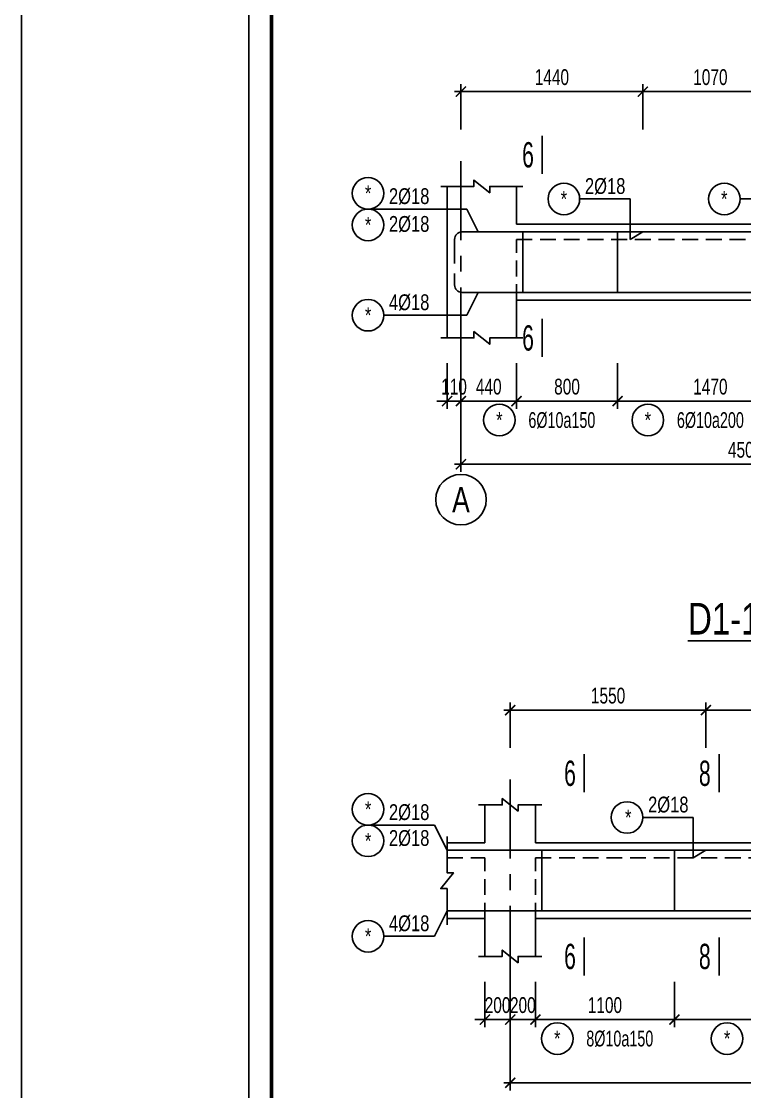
# Model space of a CAD drawing. Header units: millimetres. Extents: x -25284 to 100333, y 0 to 76881.
# Drawn here: x 0 to 5726, y 57850 to 66321 of the extents above; entities that cross this region are included whole.
import ezdxf
from ezdxf.enums import TextEntityAlignment as Align

# ---------------------------------------------------------------- set-up
doc = ezdxf.new("R2010")
doc.units = ezdxf.units.MM
doc.header["$LTSCALE"] = 500
doc.header["$MEASUREMENT"] = 0
doc.linetypes.add('CENTER', pattern=[2, 1.25, -0.25, 0.25, -0.25])
doc.linetypes.add('HIDDEN', pattern=[0.375, 0.25, -0.125])
for name, color, linetype in [('CDC-KHUNGTEN', 7, 'Continuous'), ('KCS_AXIS', 5, 'CENTER'), ('KCS_BORDER', 3, 'Continuous'), ('KCS_CHI', 1, 'Continuous'), ('KCS_DIM', 1, 'Continuous'), ('KCS_HIDDEN', 8, 'HIDDEN'), ('KCS_STEEL', 4, 'Continuous'), ('KCS_TEXT', 2, 'Continuous'), ('KCS_TEXT_TCK', 3, 'Continuous'), ('KCS_TEXT_TK', 2, 'Continuous'), ('KCS_TEXT_TMC', 4, 'Continuous')]:
    doc.layers.add(name, color=color, linetype=linetype)
doc.styles.add('KCS_BIGTEXT', font='arial.ttf', dxfattribs={"width": 0.75})
doc.styles.add('KCS_SMTEXT', font='arial.ttf', dxfattribs={"width": 0.7})
doc.dimstyles.new('KCS_DIM50', dxfattribs={"dimscale": 50, "dimtxt": 2.5, "dimasz": 1.6, "dimexe": 1.2, "dimexo": 0, "dimgap": 1, "dimtad": 1, "dimdec": 0, "dimzin": 0, "dimdsep": 46, "dimtxsty": 'KCS_SMTEXT', "dimblk": 'ARCHTICK', "dimcen": 0, "dimdle": 1, "dimclrd": 256, "dimclre": 256, "dimclrt": 2, "dimadec": 0, "dimazin": 0, "dimtfac": 1, "dimtdec": 0, "dimtix": 1, "dimtmove": 2, "dimatfit": 3, "dimfxl": 1, "dimtolj": 1, "dimtzin": 0, "dimarcsym": 0})

# ---------------------------------------------------------------- blocks, each defined once
blk = doc.blocks.new('_ArchTick')
at = {"color": 0, "linetype": 'ByBlock', "const_width": 0.15}
blk.add_lwpolyline([(-0.5, -0.5), (0.5, 0.5)], dxfattribs=at)
blk = doc.blocks.new('*D209')
at = {"layer": 'Defpoints', "color": 0, "transparency": 16777216}
for p in [(4720.3, 63615.6), (6190.3, 63615.6), (6190.3, 63315.6)]:
    blk.add_point(p, dxfattribs=at)
at = {"layer": 'KCS_DIM', "lineweight": -2, "transparency": 16777216}
for p, q in [((4720.3, 63615.6), (4720.3, 63255.6)), ((6190.3, 63615.6), (6190.3, 63255.6)), ((4670.3, 63315.6), (6240.3, 63315.6))]:
    blk.add_line(p, q, dxfattribs=at)
at = {"layer": 'KCS_DIM', "lineweight": -2, "transparency": 16777216, "xscale": 80, "yscale": 80, "zscale": 80, "rotation": 180}
blk.add_blockref('_ArchTick', (4720.3, 63315.6), dxfattribs=at)
at = {"layer": 'KCS_DIM', "lineweight": -2, "transparency": 16777216, "xscale": 80, "yscale": 80, "zscale": 80}
blk.add_blockref('_ArchTick', (6190.3, 63315.6), dxfattribs=at)
at = {"layer": 'KCS_DIM', "color": 2, "transparency": 16777216, "insert": (5455.3, 63429.4), "char_height": 125, "attachment_point": 5, "style": 'KCS_SMTEXT'}
blk.add_mtext('\\A1;1470', dxfattribs=at)
blk = doc.blocks.new('*D210')
at = {"layer": 'Defpoints', "color": 0, "transparency": 16777216}
for p in [(3920.3, 63615.6), (4720.3, 63615.6), (4720.3, 63315.6)]:
    blk.add_point(p, dxfattribs=at)
at = {"layer": 'KCS_DIM', "lineweight": -2, "transparency": 16777216}
for p, q in [((3920.3, 63615.6), (3920.3, 63255.6)), ((4720.3, 63615.6), (4720.3, 63255.6)), ((3870.3, 63315.6), (4770.3, 63315.6))]:
    blk.add_line(p, q, dxfattribs=at)
at = {"layer": 'KCS_DIM', "lineweight": -2, "transparency": 16777216, "xscale": 80, "yscale": 80, "zscale": 80, "rotation": 180}
blk.add_blockref('_ArchTick', (3920.3, 63315.6), dxfattribs=at)
at = {"layer": 'KCS_DIM', "lineweight": -2, "transparency": 16777216, "xscale": 80, "yscale": 80, "zscale": 80}
blk.add_blockref('_ArchTick', (4720.3, 63315.6), dxfattribs=at)
at = {"layer": 'KCS_DIM', "color": 2, "transparency": 16777216, "insert": (4320.3, 63429.4), "char_height": 125, "attachment_point": 5, "style": 'KCS_SMTEXT'}
blk.add_mtext('\\A1;800', dxfattribs=at)
blk = doc.blocks.new('*D236')
at = {"layer": 'Defpoints', "color": 0, "transparency": 16777216}
for p in [(5990.3, 65765.6), (4920.3, 65465.6), (5990.3, 65465.6)]:
    blk.add_point(p, dxfattribs=at)
at = {"layer": 'KCS_DIM', "lineweight": -2, "transparency": 16777216}
for p, q in [((4870.3, 65765.6), (6040.3, 65765.6)), ((4920.3, 65465.6), (4920.3, 65825.6)), ((5990.3, 65465.6), (5990.3, 65825.6))]:
    blk.add_line(p, q, dxfattribs=at)
at = {"layer": 'KCS_DIM', "lineweight": -2, "transparency": 16777216, "xscale": 80, "yscale": 80, "zscale": 80, "rotation": 180}
blk.add_blockref('_ArchTick', (4920.3, 65765.6), dxfattribs=at)
at = {"layer": 'KCS_DIM', "lineweight": -2, "transparency": 16777216, "xscale": 80, "yscale": 80, "zscale": 80}
blk.add_blockref('_ArchTick', (5990.3, 65765.6), dxfattribs=at)
at = {"layer": 'KCS_DIM', "color": 2, "transparency": 16777216, "insert": (5455.3, 65879.4), "char_height": 125, "attachment_point": 5, "style": 'KCS_SMTEXT'}
blk.add_mtext('\\A1;1070', dxfattribs=at)
blk = doc.blocks.new('*D237')
at = {"layer": 'Defpoints', "color": 0, "transparency": 16777216}
for p in [(4920.3, 65765.6), (3480.3, 65465.6), (4920.3, 65465.6)]:
    blk.add_point(p, dxfattribs=at)
at = {"layer": 'KCS_DIM', "lineweight": -2, "transparency": 16777216}
for p, q in [((3430.3, 65765.6), (4970.3, 65765.6)), ((3480.3, 65465.6), (3480.3, 65825.6)), ((4920.3, 65465.6), (4920.3, 65825.6))]:
    blk.add_line(p, q, dxfattribs=at)
at = {"layer": 'KCS_DIM', "lineweight": -2, "transparency": 16777216, "xscale": 80, "yscale": 80, "zscale": 80, "rotation": 180}
blk.add_blockref('_ArchTick', (3480.3, 65765.6), dxfattribs=at)
at = {"layer": 'KCS_DIM', "lineweight": -2, "transparency": 16777216, "xscale": 80, "yscale": 80, "zscale": 80}
blk.add_blockref('_ArchTick', (4920.3, 65765.6), dxfattribs=at)
at = {"layer": 'KCS_DIM', "color": 2, "transparency": 16777216, "insert": (4200.3, 65879.4), "char_height": 125, "attachment_point": 5, "style": 'KCS_SMTEXT'}
blk.add_mtext('\\A1;1440', dxfattribs=at)
blk = doc.blocks.new('*D252')
at = {"layer": 'Defpoints', "color": 0, "transparency": 16777216}
for p in [(3480.3, 63615.6), (3920.3, 63615.6), (3920.3, 63315.6)]:
    blk.add_point(p, dxfattribs=at)
at = {"layer": 'KCS_DIM', "lineweight": -2, "transparency": 16777216}
for p, q in [((3480.3, 63615.6), (3480.3, 63255.6)), ((3920.3, 63615.6), (3920.3, 63255.6)), ((3430.3, 63315.6), (3970.3, 63315.6))]:
    blk.add_line(p, q, dxfattribs=at)
at = {"layer": 'KCS_DIM', "lineweight": -2, "transparency": 16777216, "xscale": 80, "yscale": 80, "zscale": 80, "rotation": 180}
blk.add_blockref('_ArchTick', (3480.3, 63315.6), dxfattribs=at)
at = {"layer": 'KCS_DIM', "lineweight": -2, "transparency": 16777216, "xscale": 80, "yscale": 80, "zscale": 80}
blk.add_blockref('_ArchTick', (3920.3, 63315.6), dxfattribs=at)
at = {"layer": 'KCS_DIM', "color": 2, "transparency": 16777216, "insert": (3700.3, 63429.4), "char_height": 125, "attachment_point": 5, "style": 'KCS_SMTEXT'}
blk.add_mtext('\\A1;440', dxfattribs=at)
blk = doc.blocks.new('*D253')
at = {"layer": 'Defpoints', "color": 0, "transparency": 16777216}
for p in [(3370.3, 63615.6), (3480.3, 63615.6), (3480.3, 63315.6)]:
    blk.add_point(p, dxfattribs=at)
at = {"layer": 'KCS_DIM', "lineweight": -2, "transparency": 16777216}
for p, q in [((3370.3, 63615.6), (3370.3, 63255.6)), ((3480.3, 63615.6), (3480.3, 63255.6)), ((3370.3, 63315.6), (3290.3, 63315.6)), ((3370.3, 63315.6), (3480.3, 63315.6)), ((3480.3, 63315.6), (3560.3, 63315.6))]:
    blk.add_line(p, q, dxfattribs=at)
at = {"layer": 'KCS_DIM', "lineweight": -2, "transparency": 16777216, "xscale": 80, "yscale": 80, "zscale": 80}
blk.add_blockref('_ArchTick', (3370.3, 63315.6), dxfattribs=at)
at = {"layer": 'KCS_DIM', "lineweight": -2, "transparency": 16777216, "xscale": 80, "yscale": 80, "zscale": 80, "rotation": 180}
blk.add_blockref('_ArchTick', (3480.3, 63315.6), dxfattribs=at)
at = {"layer": 'KCS_DIM', "color": 2, "transparency": 16777216, "insert": (3425.3, 63429.4), "char_height": 125, "attachment_point": 5, "style": 'KCS_SMTEXT'}
blk.add_mtext('\\A1;110', dxfattribs=at)
blk = doc.blocks.new('*D260')
at = {"layer": 'Defpoints', "color": 0, "transparency": 16777216}
for p in [(3480.3, 63615.6), (7980.3, 63615.6), (7980.3, 62815.6)]:
    blk.add_point(p, dxfattribs=at)
at = {"layer": 'KCS_DIM', "lineweight": -2, "transparency": 16777216}
for p, q in [((3480.3, 63615.6), (3480.3, 62755.6)), ((7980.3, 63615.6), (7980.3, 62755.6)), ((3430.3, 62815.6), (8030.3, 62815.6))]:
    blk.add_line(p, q, dxfattribs=at)
at = {"layer": 'KCS_DIM', "lineweight": -2, "transparency": 16777216, "xscale": 80, "yscale": 80, "zscale": 80, "rotation": 180}
blk.add_blockref('_ArchTick', (3480.3, 62815.6), dxfattribs=at)
at = {"layer": 'KCS_DIM', "lineweight": -2, "transparency": 16777216, "xscale": 80, "yscale": 80, "zscale": 80}
blk.add_blockref('_ArchTick', (7980.3, 62815.6), dxfattribs=at)
at = {"layer": 'KCS_DIM', "color": 2, "transparency": 16777216, "insert": (5730.3, 62929.4), "char_height": 125, "attachment_point": 5, "style": 'KCS_SMTEXT'}
blk.add_mtext('\\A1;4500', dxfattribs=at)
blk = doc.blocks.new('*D276')
at = {"layer": 'Defpoints', "color": 0, "transparency": 16777216}
for p in [(5170.3, 58719.5), (6995.3, 58719.5), (6995.3, 58419.5)]:
    blk.add_point(p, dxfattribs=at)
at = {"layer": 'KCS_DIM', "lineweight": -2, "transparency": 16777216}
for p, q in [((5170.3, 58719.5), (5170.3, 58359.5)), ((6995.3, 58719.5), (6995.3, 58359.5)), ((5120.3, 58419.5), (7045.3, 58419.5))]:
    blk.add_line(p, q, dxfattribs=at)
at = {"layer": 'KCS_DIM', "lineweight": -2, "transparency": 16777216, "xscale": 80, "yscale": 80, "zscale": 80, "rotation": 180}
blk.add_blockref('_ArchTick', (5170.3, 58419.5), dxfattribs=at)
at = {"layer": 'KCS_DIM', "lineweight": -2, "transparency": 16777216, "xscale": 80, "yscale": 80, "zscale": 80}
blk.add_blockref('_ArchTick', (6995.3, 58419.5), dxfattribs=at)
at = {"layer": 'KCS_DIM', "color": 2, "transparency": 16777216, "insert": (6082.8, 58533.4), "char_height": 125, "attachment_point": 5, "style": 'KCS_SMTEXT'}
blk.add_mtext('\\A1;1825', dxfattribs=at)
blk = doc.blocks.new('*D277')
at = {"layer": 'Defpoints', "color": 0, "transparency": 16777216}
for p in [(4070.3, 58719.5), (5170.3, 58719.5), (5170.3, 58419.5)]:
    blk.add_point(p, dxfattribs=at)
at = {"layer": 'KCS_DIM', "lineweight": -2, "transparency": 16777216}
for p, q in [((4070.3, 58719.5), (4070.3, 58359.5)), ((5170.3, 58719.5), (5170.3, 58359.5)), ((4020.3, 58419.5), (5220.3, 58419.5))]:
    blk.add_line(p, q, dxfattribs=at)
at = {"layer": 'KCS_DIM', "lineweight": -2, "transparency": 16777216, "xscale": 80, "yscale": 80, "zscale": 80, "rotation": 180}
blk.add_blockref('_ArchTick', (4070.3, 58419.5), dxfattribs=at)
at = {"layer": 'KCS_DIM', "lineweight": -2, "transparency": 16777216, "xscale": 80, "yscale": 80, "zscale": 80}
blk.add_blockref('_ArchTick', (5170.3, 58419.5), dxfattribs=at)
at = {"layer": 'KCS_DIM', "color": 2, "transparency": 16777216, "insert": (4620.3, 58533.4), "char_height": 125, "attachment_point": 5, "style": 'KCS_SMTEXT'}
blk.add_mtext('\\A1;1100', dxfattribs=at)
blk = doc.blocks.new('*D292')
at = {"layer": 'Defpoints', "color": 0, "transparency": 16777216}
for p in [(6745.3, 60869.5), (5420.3, 60569.5), (6745.3, 60569.5)]:
    blk.add_point(p, dxfattribs=at)
at = {"layer": 'KCS_DIM', "lineweight": -2, "transparency": 16777216}
for p, q in [((5420.3, 60569.5), (5420.3, 60929.5)), ((6745.3, 60569.5), (6745.3, 60929.5)), ((5370.3, 60869.5), (6795.3, 60869.5))]:
    blk.add_line(p, q, dxfattribs=at)
at = {"layer": 'KCS_DIM', "lineweight": -2, "transparency": 16777216, "xscale": 80, "yscale": 80, "zscale": 80, "rotation": 180}
blk.add_blockref('_ArchTick', (5420.3, 60869.5), dxfattribs=at)
at = {"layer": 'KCS_DIM', "lineweight": -2, "transparency": 16777216, "xscale": 80, "yscale": 80, "zscale": 80}
blk.add_blockref('_ArchTick', (6745.3, 60869.5), dxfattribs=at)
at = {"layer": 'KCS_DIM', "color": 2, "transparency": 16777216, "insert": (6082.8, 60983.4), "char_height": 125, "attachment_point": 5, "style": 'KCS_SMTEXT'}
blk.add_mtext('\\A1;1325', dxfattribs=at)
blk = doc.blocks.new('*D293')
at = {"layer": 'Defpoints', "color": 0, "transparency": 16777216}
for p in [(5420.3, 60869.5), (3870.3, 60569.5), (5420.3, 60569.5)]:
    blk.add_point(p, dxfattribs=at)
at = {"layer": 'KCS_DIM', "lineweight": -2, "transparency": 16777216}
for p, q in [((3870.3, 60569.5), (3870.3, 60929.5)), ((5420.3, 60569.5), (5420.3, 60929.5)), ((3820.3, 60869.5), (5470.3, 60869.5))]:
    blk.add_line(p, q, dxfattribs=at)
at = {"layer": 'KCS_DIM', "lineweight": -2, "transparency": 16777216, "xscale": 80, "yscale": 80, "zscale": 80, "rotation": 180}
blk.add_blockref('_ArchTick', (3870.3, 60869.5), dxfattribs=at)
at = {"layer": 'KCS_DIM', "lineweight": -2, "transparency": 16777216, "xscale": 80, "yscale": 80, "zscale": 80}
blk.add_blockref('_ArchTick', (5420.3, 60869.5), dxfattribs=at)
at = {"layer": 'KCS_DIM', "color": 2, "transparency": 16777216, "insert": (4645.3, 60983.4), "char_height": 125, "attachment_point": 5, "style": 'KCS_SMTEXT'}
blk.add_mtext('\\A1;1550', dxfattribs=at)
blk = doc.blocks.new('*D304')
at = {"layer": 'Defpoints', "color": 0, "transparency": 16777216}
for p in [(3870.3, 58719.5), (4070.3, 58719.5), (4070.3, 58419.5)]:
    blk.add_point(p, dxfattribs=at)
at = {"layer": 'KCS_DIM', "lineweight": -2, "transparency": 16777216}
for p, q in [((3870.3, 58719.5), (3870.3, 58359.5)), ((4070.3, 58719.5), (4070.3, 58359.5)), ((3870.3, 58419.5), (3790.3, 58419.5)), ((3870.3, 58419.5), (4070.3, 58419.5)), ((4070.3, 58419.5), (4150.3, 58419.5))]:
    blk.add_line(p, q, dxfattribs=at)
at = {"layer": 'KCS_DIM', "lineweight": -2, "transparency": 16777216, "xscale": 80, "yscale": 80, "zscale": 80}
blk.add_blockref('_ArchTick', (3870.3, 58419.5), dxfattribs=at)
at = {"layer": 'KCS_DIM', "lineweight": -2, "transparency": 16777216, "xscale": 80, "yscale": 80, "zscale": 80, "rotation": 180}
blk.add_blockref('_ArchTick', (4070.3, 58419.5), dxfattribs=at)
at = {"layer": 'KCS_DIM', "color": 2, "transparency": 16777216, "insert": (3970.3, 58533.4), "char_height": 125, "attachment_point": 5, "style": 'KCS_SMTEXT'}
blk.add_mtext('\\A1;200', dxfattribs=at)
blk = doc.blocks.new('*D305')
at = {"layer": 'Defpoints', "color": 0, "transparency": 16777216}
for p in [(3670.3, 58719.5), (3870.3, 58719.5), (3870.3, 58419.5)]:
    blk.add_point(p, dxfattribs=at)
at = {"layer": 'KCS_DIM', "lineweight": -2, "transparency": 16777216}
for p, q in [((3670.3, 58719.5), (3670.3, 58359.5)), ((3870.3, 58719.5), (3870.3, 58359.5)), ((3670.3, 58419.5), (3590.3, 58419.5)), ((3670.3, 58419.5), (3870.3, 58419.5)), ((3870.3, 58419.5), (3950.3, 58419.5))]:
    blk.add_line(p, q, dxfattribs=at)
at = {"layer": 'KCS_DIM', "lineweight": -2, "transparency": 16777216, "xscale": 80, "yscale": 80, "zscale": 80}
blk.add_blockref('_ArchTick', (3670.3, 58419.5), dxfattribs=at)
at = {"layer": 'KCS_DIM', "lineweight": -2, "transparency": 16777216, "xscale": 80, "yscale": 80, "zscale": 80, "rotation": 180}
blk.add_blockref('_ArchTick', (3870.3, 58419.5), dxfattribs=at)
at = {"layer": 'KCS_DIM', "color": 2, "transparency": 16777216, "insert": (3770.3, 58533.4), "char_height": 125, "attachment_point": 5, "style": 'KCS_SMTEXT'}
blk.add_mtext('\\A1;200', dxfattribs=at)
blk = doc.blocks.new('*D310')
at = {"layer": 'Defpoints', "color": 0, "transparency": 16777216}
for p in [(3870.3, 58719.5), (8370.3, 58719.5), (8370.3, 57919.5)]:
    blk.add_point(p, dxfattribs=at)
at = {"layer": 'KCS_DIM', "lineweight": -2, "transparency": 16777216}
for p, q in [((3870.3, 58719.5), (3870.3, 57859.5)), ((8370.3, 58719.5), (8370.3, 57859.5)), ((3820.3, 57919.5), (8420.3, 57919.5))]:
    blk.add_line(p, q, dxfattribs=at)
at = {"layer": 'KCS_DIM', "lineweight": -2, "transparency": 16777216, "xscale": 80, "yscale": 80, "zscale": 80, "rotation": 180}
blk.add_blockref('_ArchTick', (3870.3, 57919.5), dxfattribs=at)
at = {"layer": 'KCS_DIM', "lineweight": -2, "transparency": 16777216, "xscale": 80, "yscale": 80, "zscale": 80}
blk.add_blockref('_ArchTick', (8370.3, 57919.5), dxfattribs=at)
at = {"layer": 'KCS_DIM', "color": 2, "transparency": 16777216, "insert": (6120.3, 58033.4), "char_height": 125, "attachment_point": 5, "style": 'KCS_SMTEXT'}
blk.add_mtext('\\A1;4500', dxfattribs=at)
blk = doc.blocks.new('Khung tên chuẩn')
at = {"layer": 'CDC-KHUNGTEN', "color": 8}
blk.add_lwpolyline([(75096, 1100), (83000, 1100), (83000, 58300), (3000, 58300), (3000, 1100), (75096, 1100)], dxfattribs=at)
at = {"layer": 'CDC-KHUNGTEN', "color": 255, "lineweight": 60}
blk.add_lwpolyline([(74900, 1400), (74900, 58000), (3300, 58000), (3300, 1400), (74900, 1400)], close=True, dxfattribs=at)
at = {"layer": 'Defpoints', "color": 1, "ltscale": 0.2}
blk.add_lwpolyline([(0, 0), (0, 59400), (84100, 59400), (84100, 0), (0, 0)], close=True, dxfattribs=at)

msp = doc.modelspace()

# ---------------------------------------------------------------- linework, layer by layer
at = {"layer": 'KCS_AXIS'}
for p, q in [((3480.3, 65215.6), (3480.3, 63615.6)), ((3870.3, 60319.5), (3870.3, 58719.5))]:
    msp.add_line(p, q, dxfattribs=at)
at = {"layer": 'KCS_BORDER'}
for p, q in [((3370.3, 65015.6), (3370.3, 63815.6)), ((3920.3, 64715.6), (3920.3, 65015.6)), ((3920.3, 64715.6), (6990.3, 64715.6)), ((3920.3, 64115.6), (3920.3, 63815.6)), ((3920.3, 64115.6), (6990.3, 64115.6)), ((3670.3, 59819.5), (3670.3, 60119.5)), ((4070.3, 59819.5), (4070.3, 60119.5)), ((3370.3, 59819.5), (3670.3, 59819.5)), ((4070.3, 59819.5), (8095.3, 59819.5)), ((3370.3, 59219.5), (3670.3, 59219.5)), ((3670.3, 59219.5), (3670.3, 58919.5)), ((4070.3, 59219.5), (4070.3, 58919.5)), ((4070.3, 59219.5), (8095.3, 59219.5))]:
    msp.add_line(p, q, dxfattribs=at)
at = {"layer": 'KCS_BORDER', "color": 1}
for points in [[(3320.3, 65015.6), (3582.8, 65015.6), (3582.8, 65065.6), (3707.8, 64965.6), (3707.8, 65015.6), (3970.3, 65015.6)], [(3320.3, 63815.6), (3582.8, 63815.6), (3582.8, 63865.6), (3707.8, 63765.6), (3707.8, 63815.6), (3970.3, 63815.6)], [(3620.3, 60119.5), (3807.8, 60119.5), (3807.8, 60169.5), (3932.8, 60069.5), (3932.8, 60119.5), (4120.3, 60119.5)], [(3370.3, 59169.5), (3370.3, 59457), (3320.3, 59457), (3420.3, 59582), (3370.3, 59582), (3370.3, 59869.5)], [(3620.3, 58919.5), (3807.8, 58919.5), (3807.8, 58969.5), (3932.8, 58869.5), (3932.8, 58919.5), (4120.3, 58919.5)]]:
    msp.add_lwpolyline(points, dxfattribs=at)
at = {"layer": 'KCS_CHI'}
for p, q in [((4820.3, 64915.6), (4420.3, 64915.6)), ((4820.3, 64595.6), (4820.3, 64915.6)), ((6090.3, 64915.6), (5690.3, 64915.6)), ((2745.3, 64835.6), (3527.8, 64835.6)), ((3527.8, 64835.6), (3617.8, 64655.6)), ((3527.8, 63995.6), (3617.8, 64175.6)), ((2870.3, 63995.6), (3527.8, 63995.6)), ((5320.3, 60019.5), (4920.3, 60019.5)), ((5320.3, 59699.5), (5320.3, 60019.5)), ((3270.3, 59959.5), (2745.3, 59959.5)), ((3370.3, 59759.5), (3270.3, 59959.5)), ((3370.3, 59279.5), (3270.3, 59079.5)), ((3270.3, 59079.5), (2870.3, 59079.5))]:
    msp.add_line(p, q, dxfattribs=at)
msp.add_circle((3480.3, 62535.6), 200, dxfattribs=at)
at = {"layer": 'KCS_HIDDEN'}
for p, q in [((3920.3, 64115.6), (3920.3, 64595.6)), ((3920.3, 64595.6), (6990.3, 64595.6)), ((3370.3, 59699.5), (3670.3, 59699.5)), ((3670.3, 59219.5), (3670.3, 59699.5)), ((4070.3, 59219.5), (4070.3, 59699.5)), ((4070.3, 59699.5), (8095.3, 59699.5))]:
    msp.add_line(p, q, dxfattribs=at)
at = {"layer": 'KCS_STEEL'}
for p, q in [((3490.3, 64655.6), (4920.3, 64655.6)), ((3490.3, 64655.6), (40000.3, 64655.6)), ((3970.3, 64655.6), (3970.3, 64175.6)), ((4720.3, 64655.6), (4720.3, 64175.6)), ((4920.3, 64655.6), (4820.3, 64595.6)), ((3430.3, 64595.6), (3430.3, 64405.6)), ((3430.3, 64235.6), (3430.3, 64325.6)), ((3490.3, 64175.6), (40000.3, 64175.6)), ((3370.3, 59759.5), (5420.3, 59759.5)), ((3370.3, 59759.5), (27795.3, 59759.5)), ((4120.3, 59759.5), (4120.3, 59279.5)), ((5170.3, 59759.5), (5170.3, 59279.5)), ((5420.3, 59759.5), (5320.3, 59699.5)), ((3370.3, 59279.5), (27795.3, 59279.5))]:
    msp.add_line(p, q, dxfattribs=at)
for centre, start, end in [((3490.3, 64595.6), 90, 180), ((3490.3, 64235.6), 180, 270)]:
    msp.add_arc(centre, 60, start, end, dxfattribs=at)
at = {"layer": 'KCS_TEXT_TK', "color": 1}
for centre in [(2745.3, 64960.6), (4295.3, 64915.6), (5565.3, 64915.6), (2745.3, 64710.6), (2745.3, 63995.6), (3784.4, 63165.6), (4960.3, 63165.6), (2745.3, 60084.5), (4795.3, 60019.5), (2745.3, 59834.5), (2745.3, 59079.5), (4243, 58269.5), (5587.8, 58269.5)]:
    msp.add_circle(centre, 125, dxfattribs=at)
at = {"layer": 'KCS_TEXT_TMC'}
for p, q in [((4124.7, 65115.6), (4124.7, 65415.6)), ((4124.7, 63665.6), (4124.7, 63965.6)), ((4456.9, 60219.5), (4456.9, 60519.5)), ((5524.4, 60219.5), (5524.4, 60519.5)), ((4456.9, 58769.5), (4456.9, 59069.5)), ((5524.4, 58769.5), (5524.4, 59069.5))]:
    msp.add_line(p, q, dxfattribs=at)

# ---------------------------------------------------------------- block references
at = {"xscale": 0.6000000003099577, "yscale": 0.6000000003099577, "zscale": 0.6000000003099577}
msp.add_blockref('Khung tên chuẩn', (0, 41241.1), dxfattribs=at)

# ---------------------------------------------------------------- texts
at = {"layer": 'KCS_TEXT', "style": 'KCS_SMTEXT'}
for s, width, p in [('2%%c18', 0.75, (4622.2, 64955.6)), ('2%%c18', 0.75, (3070.3, 64875.6)), ('2%%c18', 0.75, (3070.3, 64655.6)), ('4%%c18', 0.75, (3070.3, 64035.6)), ('6%%C10a150', 0.65, (4279.4, 63103.1)), ('6%%C10a200', 0.65, (5455.3, 63103.1)), ('2%%c18', 0.75, (5122.2, 60059.5)), ('2%%c18', 0.75, (3070.3, 59999.5)), ('2%%c18', 0.75, (3070.3, 59794.5)), ('4%%c18', 0.75, (3070.3, 59119.5)), ('8%%C10a150', 0.65, (4738, 58207))]:
    msp.add_text(s, height=125, dxfattribs=dict(at, width=width)).set_placement(p, align=Align.CENTER)
at = {"layer": 'KCS_TEXT', "color": 4, "style": 'KCS_BIGTEXT', "width": 0.75}
msp.add_text('A', height=200, dxfattribs=at).set_placement((3480.3, 62535.6), align=Align.MIDDLE_CENTER)
at = {"layer": 'KCS_TEXT_TCK', "color": 4, "style": 'KCS_BIGTEXT', "width": 0.75}
msp.add_text('%%UD1-12 (ĐOẠN 1/2)', height=250, dxfattribs=at).set_placement((5278, 61467.7))
at = {"layer": 'KCS_TEXT_TK', "style": 'KCS_SMTEXT', "width": 0.75}
for p in [(2745.3, 64960.6), (4295.7, 64915.6), (5565.3, 64915.6), (2745.3, 64710.6), (2745.3, 63995.6), (3784.4, 63165.6), (4960.3, 63165.6), (2745.3, 60084.5), (4805.1, 60019.5), (2745.3, 59834.5), (2745.3, 59079.5), (4243, 58269.5), (5587.8, 58269.5)]:
    msp.add_text('*', height=125, dxfattribs=at).set_placement(p, align=Align.MIDDLE_CENTER)
at = {"layer": 'KCS_TEXT_TMC', "style": 'KCS_BIGTEXT', "width": 0.6}
for s, p in [('6', (4058, 65165.6)), ('6', (4058, 63715.6)), ('6', (4390.3, 60269.5)), ('8', (5457.8, 60269.5)), ('6', (4390.3, 58819.5)), ('8', (5457.8, 58819.5))]:
    msp.add_text(s, height=200, dxfattribs=at).set_placement(p, align=Align.RIGHT)

# ---------------------------------------------------------------- dimensions: what is measured, and where the dimension line sits
at = {"layer": 'KCS_DIM'}
for base, p1, p2, picture, middle in [((4920.3, 65765.6), (3480.3, 65465.6), (4920.3, 65465.6), '*D237', (4200.3, 65879.4)), ((5990.3, 65765.6), (4920.3, 65465.6), (5990.3, 65465.6), '*D236', (5455.3, 65879.4)), ((3480.3, 63315.6), (3370.3, 63615.6), (3480.3, 63615.6), '*D253', (3425.3, 63429.4)), ((3920.3, 63315.6), (3480.3, 63615.6), (3920.3, 63615.6), '*D252', (3700.3, 63429.4)), ((7980.3, 62815.6), (3480.3, 63615.6), (7980.3, 63615.6), '*D260', (5730.3, 62929.4)), ((4720.3, 63315.6), (3920.3, 63615.6), (4720.3, 63615.6), '*D210', (4320.3, 63429.4)), ((6190.3, 63315.6), (4720.3, 63615.6), (6190.3, 63615.6), '*D209', (5455.3, 63429.4)), ((5420.3, 60869.5), (3870.3, 60569.5), (5420.3, 60569.5), '*D293', (4645.3, 60983.4)), ((6745.3, 60869.5), (5420.3, 60569.5), (6745.3, 60569.5), '*D292', (6082.8, 60983.4)), ((3870.3, 58419.5), (3670.3, 58719.5), (3870.3, 58719.5), '*D305', (3770.3, 58533.4)), ((4070.3, 58419.5), (3870.3, 58719.5), (4070.3, 58719.5), '*D304', (3970.3, 58533.4)), ((8370.3, 57919.5), (3870.3, 58719.5), (8370.3, 58719.5), '*D310', (6120.3, 58033.4)), ((5170.3, 58419.5), (4070.3, 58719.5), (5170.3, 58719.5), '*D277', (4620.3, 58533.4)), ((6995.3, 58419.5), (5170.3, 58719.5), (6995.3, 58719.5), '*D276', (6082.8, 58533.4))]:
    dim = msp.add_linear_dim(base=base, p1=p1, p2=p2, dimstyle='KCS_DIM50', dxfattribs=at)
    dim.commit()
    dim.dimension.update_dxf_attribs({"geometry": picture, "text_midpoint": middle})

doc.saveas('drawing.dxf')
